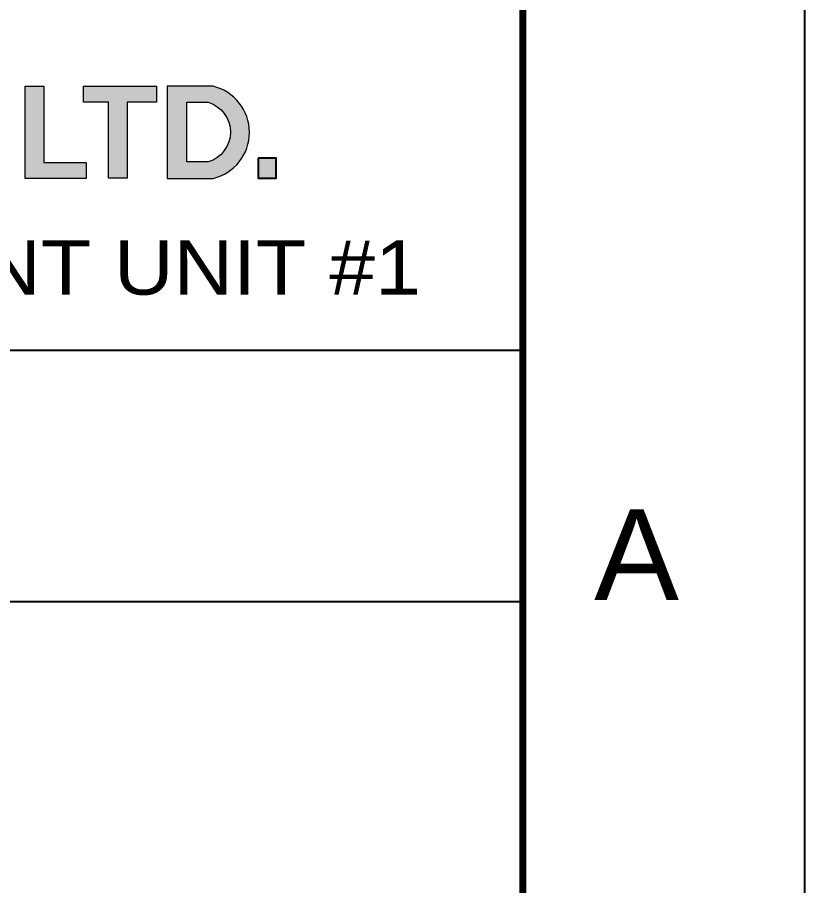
# Model space of a CAD drawing. Header units: inches. Extents: x 0 to 841, y 0 to 594.
# Drawn here: x 801.89 to 841, y 44.82 to 87.95 of the extents above; entities that cross this region are included whole.
import ezdxf
from ezdxf.enums import TextEntityAlignment as Align

# ---------------------------------------------------------------- set-up
doc = ezdxf.new("R2010")
doc.units = ezdxf.units.IN
doc.header["$MEASUREMENT"] = 0
doc.layers.add('BG Border', color=7, linetype='Continuous')
doc.styles.add('Arial', font='arial.ttf')

msp = doc.modelspace()

# ---------------------------------------------------------------- hatches: boundary and pattern name
at = {"layer": 'BG Border', "linetype": 'ByBlock', "true_color": 0x004c8c}
for points in [[(802.274572902374, 79.9512595522946), (802.274572902374, 84.52741477759606), (803.2048483983993, 84.52741477759606), (803.2048483983993, 80.73461579268391), (805.3109022621632, 80.73461579268391), (805.3109022621632, 79.9515354627559)], [(806.4220660434647, 79.95683888797761), (806.421721597178, 83.74742115687287), (805.1816958802791, 83.74730847677228), (805.1816958691102, 84.53279686682805), (808.7994453778117, 84.53312561108447), (808.7995167746295, 83.74742119505005), (807.3394233791017, 83.74728851744455), (807.3397678068411, 79.95692227871065)]]:
    msp.add_hatch(color=154, dxfattribs=at).paths.add_polyline_path(points)
h = msp.add_hatch(color=154, dxfattribs=at)
edge = h.paths.add_edge_path()
edge.add_line((811.6140156245503, 84.5270921237173), (809.3421051047277, 84.52688563753506))
edge.add_line((809.3421051047277, 84.52688563753506), (809.3421051047277, 79.95102164469898))
edge.add_line((809.3421051047277, 79.95102164469898), (811.615439951086, 79.95080295036254))
edge.add_arc((811.0710428665215, 82.23877832027254), 2.351850224609829, 283.3839906761615, 436.6516748569451)
edge = h.paths.add_edge_path(flags=0)
edge.add_line((811.3766439549803, 80.77339777793374), (810.306634756811, 80.77339777766619))
edge.add_line((810.306634756811, 80.77339777766619), (810.306634756811, 83.73375593885223))
edge.add_line((810.306634756811, 83.73375593885223), (811.3766439549817, 83.73375593859095))
edge.add_arc((810.9325497219472, 82.25357685826255), 1.545363969314749, -73.29931720123699, 73.29931720118441, ccw=False)
at = {"layer": 'BG Border', "linetype": 'Continuous', "true_color": 0x004c8c}
msp.add_hatch(color=154, dxfattribs=at).paths.add_polyline_path([(813.8624430504503, 80.9607286136396), (813.8624430504503, 79.95616043723913), (814.755805109674, 79.95616043723913), (814.755805109674, 80.9607286136396)])

# ---------------------------------------------------------------- linework, layer by layer
at = {"layer": 'BG Border', "color": 7, "linetype": 'Continuous', "lineweight": 25}
for p, q in [((841.000002, 594.000002), (841.000002, 2e-06)), ((827.000002, 71.410071), (677.000006, 71.410071)), ((827.000006, 58.910071), (677.000006, 58.910071))]:
    msp.add_line(p, q, dxfattribs=at)
at = {"layer": 'BG Border', "color": 3, "linetype": 'Continuous', "lineweight": 120}
msp.add_line((827.000002, 580.000002), (827.000002, 14.000002), dxfattribs=at)
msp.add_lwpolyline([(827.000002, 580.000002), (35.000002, 580.000002), (35.000002, 14.000002), (827.000002, 14.000002)], close=True, dxfattribs=at)
at = {"layer": 'BG Border', "color": 7, "linetype": 'Continuous', "lineweight": 0}
for points in [[(802.274573, 79.95126), (802.274573, 84.527415), (803.204848, 84.527415), (803.204848, 80.734616), (805.310902, 80.734616), (805.310902, 79.951535)], [(806.422066, 79.956839), (806.421722, 83.747421), (805.181696, 83.747308), (805.181696, 84.532797), (808.799445, 84.533126), (808.799517, 83.747421), (807.339423, 83.747289), (807.339768, 79.956922)]]:
    msp.add_lwpolyline(points, close=True, dxfattribs=at)
for points in [[(811.614016, 84.527092), (809.342105, 84.526886), (809.342105, 79.951022), (811.61544, 79.950803, 0.790232)], [(811.376644, 80.773398), (810.306635, 80.773398), (810.306635, 83.733756), (811.376644, 83.733756, -0.744011)]]:
    msp.add_lwpolyline(points, format="xyb", close=True, dxfattribs=at)
at = {"layer": 'BG Border', "color": 154, "linetype": 'Continuous', "lineweight": 25, "true_color": 0x004c8c}
msp.add_lwpolyline([(813.862443, 80.960729), (813.862443, 79.95616), (814.755805, 79.95616), (814.755805, 80.960729)], close=True, dxfattribs=at)

# ---------------------------------------------------------------- texts
at = {"layer": 'BG Border', "color": 7, "style": 'Arial', "width": 1.085385}
msp.add_text('BORYEONG NEW COMBINED CYCLE POWER PLANT UNIT #1', height=2.7, dxfattribs=at).set_placement((762.117803, 75.524881), align=Align.MIDDLE_CENTER)
at = {"layer": 'BG Border', "color": 3, "style": 'Arial', "width": 1.004063}
msp.add_text('A', height=4.5, dxfattribs=at).set_placement((830.546252, 61.264494), align=Align.MIDDLE_LEFT)

doc.saveas('drawing.dxf')
